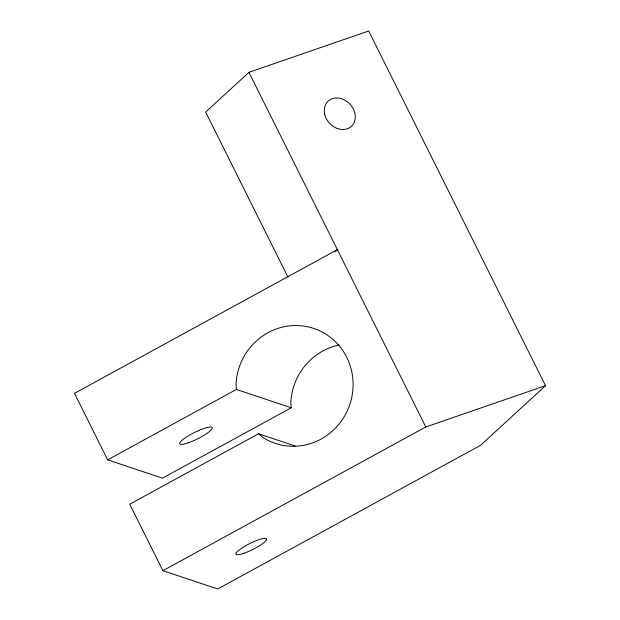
<?xml version="1.0" encoding="UTF-8"?>
<svg xmlns="http://www.w3.org/2000/svg" width="620" height="620" viewBox="0 0 620 620"><rect width="100%" height="100%" fill="white"/><g stroke="black" fill="none" stroke-linecap="round" stroke-linejoin="round"><path stroke-width="0.93" d="M295.074 445.989L258.532 433.783L129.735 504.184L162.889 570.679L217.705 589L480.593 445.3L545.523 385.663L368.699 31L248.953 72.315L205.662 112.073L288.037 277.295M335.234 251.604L337.365 249.651L74.477 393.351L107.632 459.846L162.448 478.167L291.237 407.766L290.834 402.349A60.597 58.35 -71.5 0 1 339.094 345.022M107.632 459.846L236.422 389.445L291.237 407.766M162.889 570.679L425.777 426.979L545.523 385.663M258.532 433.783L262.539 437.232A60.597 58.35 -71.5 0 0 348.409 408.301A60.597 58.35 -71.5 0 0 307.776 326.794A60.597 58.35 -71.5 0 0 236.019 384.028L236.422 389.445M248.953 72.315L425.777 426.979M188.185 442.85A18.181 3.534 -26.5 0 0 212.319 427.823A18.181 3.534 -26.5 0 0 187.426 436.41A18.181 3.534 -26.5 0 0 188.185 442.85M243.892 553.273A17.135 3.325 -26.5 0 0 266.639 539.113A17.135 3.325 -26.5 0 0 243.179 547.204A17.135 3.325 -26.5 0 0 243.892 553.273M324.717 114.343A17.166 13.966 47.4 0 0 350.54 127.069A17.166 13.966 47.4 0 0 344.053 99.758A17.166 13.966 47.4 0 0 324.717 114.343"/></g></svg>
